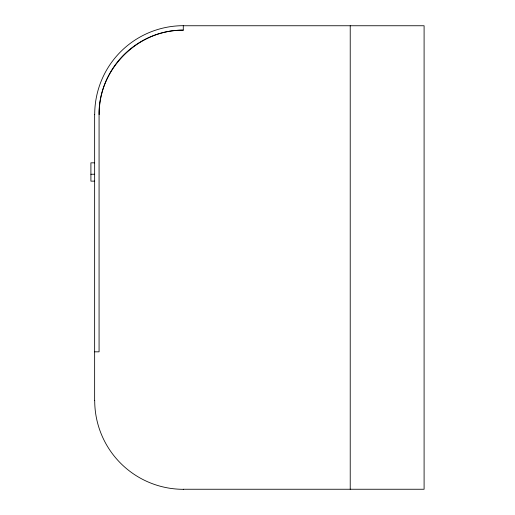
<?xml version="1.0" encoding="UTF-8"?>
<svg xmlns="http://www.w3.org/2000/svg" width="515" height="515" viewBox="0 0 515 515"><rect width="100%" height="100%" fill="white"/><g stroke="black" fill="none" stroke-linecap="round" stroke-linejoin="round"><path stroke-width="0.77" d="M94.644 162.83L90.904 162.83L90.904 181.138L94.644 181.138M90.904 174.244L94.644 174.244M94.644 351.829L99.073 351.829L99.073 114.6C98.211 69.551 138.194 29.349 183.282 30.192L183.282 25.75L424.096 25.75L424.096 489.25L183.282 489.25M350.226 25.75L350.226 489.25M94.644 114.6L94.644 400.4M183.282 489.314A88.747 88.747 0 0 1 94.709 400.4M99.138 114.6A84.312 84.312 0 0 1 183.282 30.128M94.709 114.6A88.747 88.747 0 0 1 183.282 25.686"/></g></svg>
